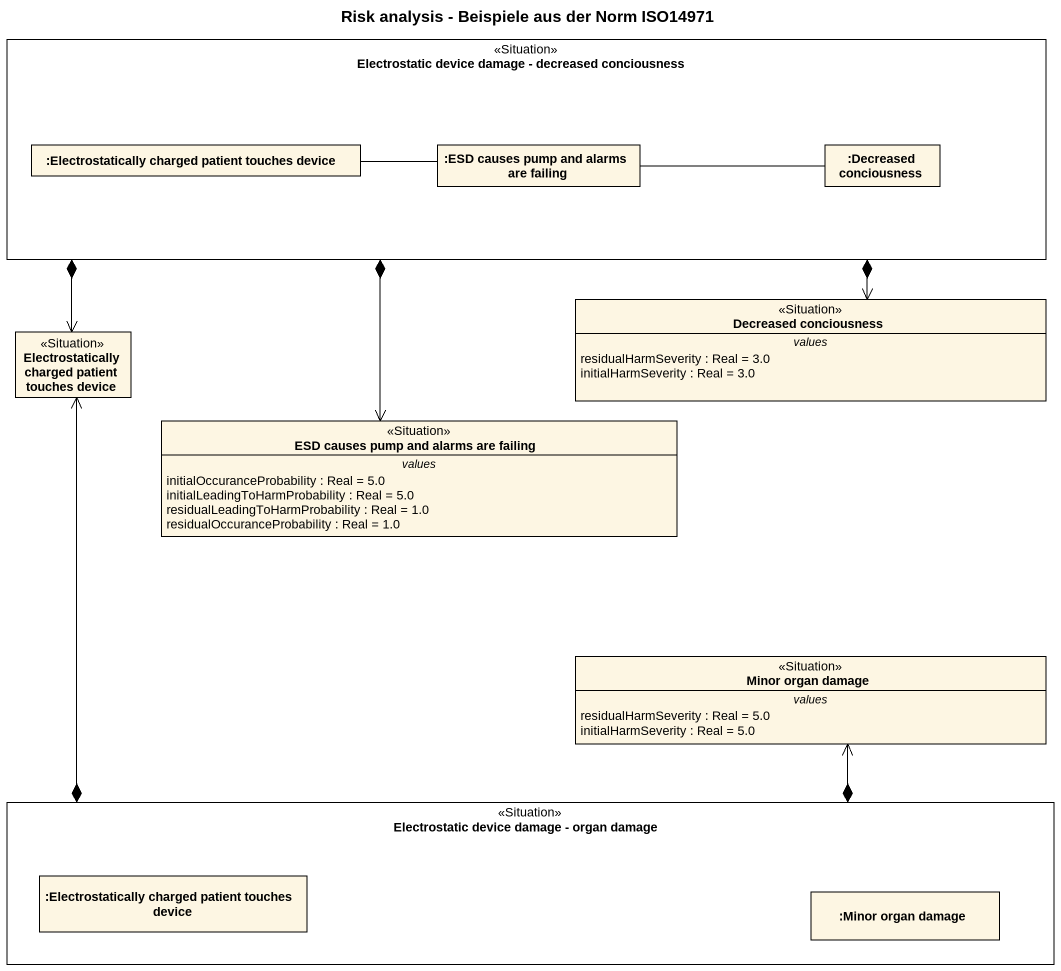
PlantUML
@startuml
title Risk analysis - Beispiele aus der Norm ISO14971
allowmixing
hide circle
hide empty members
rectangle "Electrostatic device damage - decreased conciousness" as Electrostatic_device_damage <<Situation>> {
  rectangle ":Electrostatically charged patient touches device" as Electrostatically_charged
  rectangle ":ESD causes pump and alarms are failing" as ESD_causes_pump_and_alarms
  rectangle ":Decreased conciousness" as Decreased_conciousness
}
class "Decreased conciousness" as Decreased_conciousness_2 <<Situation>> {
  -- values --
  residualHarmSeverity : Real = 3.0
  initialHarmSeverity : Real = 3.0
}
class "Electrostatically charged patient touches device" as Electrostatically_charged_2 <<Situation>>
class "ESD causes pump and alarms are failing" as ESD_causes_pump_and_alarms_2 <<Situation>> {
  -- values --
  initialOccuranceProbability : Real = 5.0
  initialLeadingToHarmProbability : Real = 5.0
  residualLeadingToHarmProbability : Real = 1.0
  residualOccuranceProbability : Real = 1.0
}
class "Minor organ damage" as Minor_organ_damage <<Situation>> {
  -- values --
  residualHarmSeverity : Real = 5.0
  initialHarmSeverity : Real = 5.0
}
rectangle "Electrostatic device damage - organ damage" as Electrostatic_device_damage_2 <<Situation>> {
  rectangle ":Electrostatically charged patient touches device" as Electrostatically_charged_3
  rectangle ":Minor organ damage" as Minor_organ_damage_2
}
Electrostatically_charged -right- ESD_causes_pump_and_alarms
ESD_causes_pump_and_alarms -right- Decreased_conciousness
Decreased_conciousness_2 <-up-* Electrostatic_device_damage
Electrostatically_charged_2 <-right-* Electrostatic_device_damage
ESD_causes_pump_and_alarms_2 <-up-* Electrostatic_device_damage
Electrostatic_device_damage_2 *-up-> Electrostatically_charged_2
Electrostatic_device_damage_2 *-up-> Minor_organ_damage
@enduml
